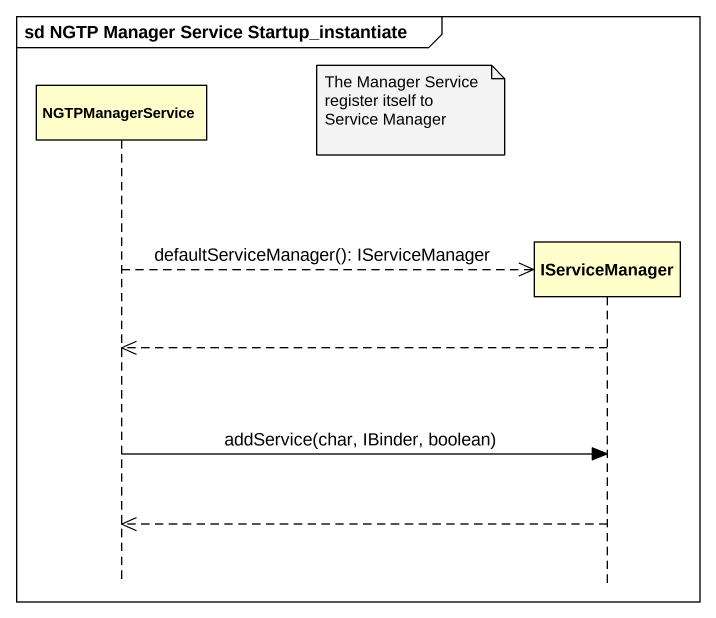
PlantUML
@startuml
mainframe sd NGTP Manager Service Startup_instantiate
hide footbox
participant NGTPManagerService
participant IServiceManager

note left of IServiceManager : The Manager Service register itself to Service Manager
NGTPManagerService -->> IServiceManager ** : defaultServiceManager(): IServiceManager
IServiceManager -->> NGTPManagerService
NGTPManagerService -> IServiceManager : addService(char, IBinder, boolean)
IServiceManager -->> NGTPManagerService
@enduml
